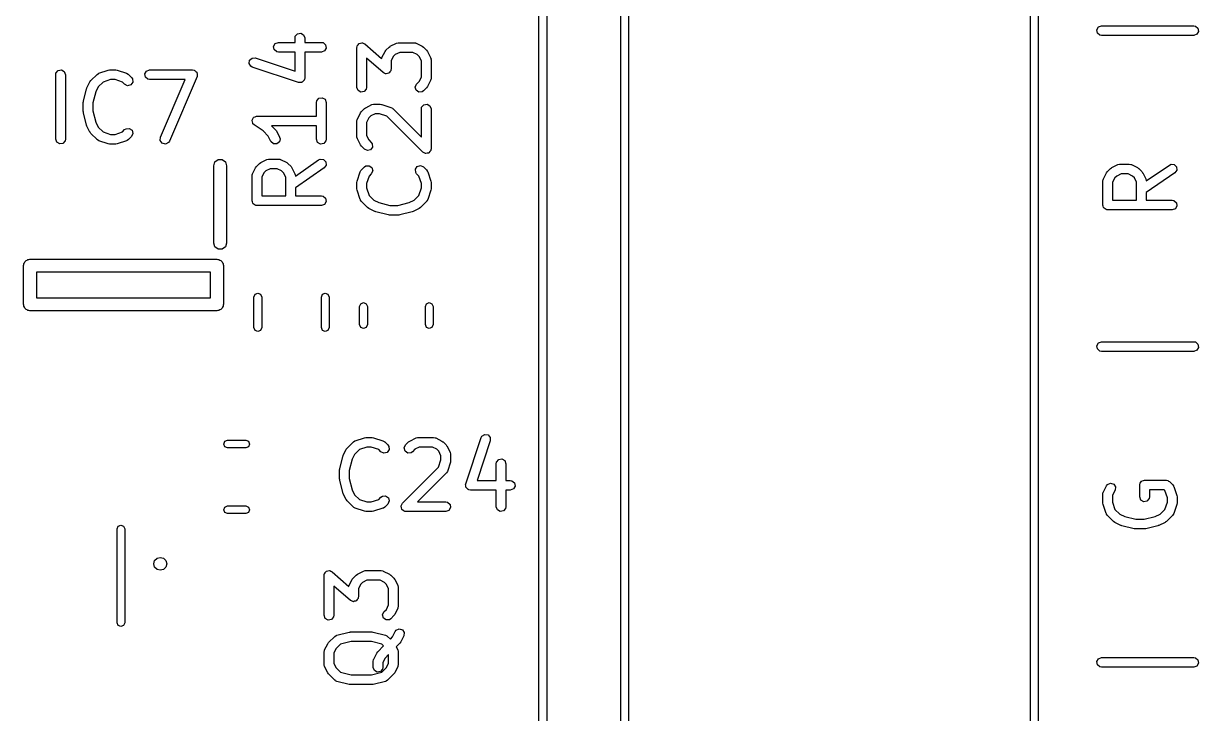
# Model space of a CAD drawing. Extents: x 67.3 to 104.7, y -149.5 to -52.9.
# Drawn here: x 86.33 to 104.55, y -103.6 to -92.9 of the extents above; entities that cross this region are included whole.
import ezdxf

# ---------------------------------------------------------------- set-up
doc = ezdxf.new("R2010")
doc.units = 0
doc.layers.add('BLACK', color=7, linetype='CONTINUOUS')

msp = doc.modelspace()

# ---------------------------------------------------------------- linework, layer by layer
at = {"layer": 'BLACK', "linetype": 'CONTINUOUS'}
for p, q in [((94.3264, -149.403), (94.3264, -78.2828)), ((102.066, -78.2828), (102.066, -149.403)), ((94.4464, -78.3428), (94.4464, -149.343)), ((95.5964, -149.343), (95.5964, -78.3428)), ((95.7164, -78.3428), (95.7164, -149.343)), ((101.946, -149.343), (101.946, -78.3428)), ((90.5486, -93.1006), (90.5816, -93.0613)), ((90.5816, -93.0613), (90.6321, -93.0524)), ((90.6321, -93.0524), (90.6765, -93.0781)), ((90.6765, -93.0781), (90.6941, -93.1263)), ((102.976, -92.9989), (103.002, -92.9545)), ((102.985, -93.0495), (102.976, -92.9989)), ((103.025, -93.0824), (102.985, -93.0495)), ((103.002, -92.9545), (103.05, -92.937)), ((103.05, -93.087), (103.025, -93.0824)), ((103.05, -92.937), (104.479, -92.937)), ((104.479, -93.087), (103.05, -93.087)), ((104.479, -92.937), (104.504, -92.9415)), ((104.527, -93.0694), (104.479, -93.087)), ((104.504, -92.9415), (104.544, -92.9745)), ((104.553, -93.025), (104.527, -93.0694)), ((104.544, -92.9745), (104.553, -93.025)), ((90.2119, -93.2561), (90.2375, -93.2117)), ((90.2208, -93.3066), (90.2119, -93.2561)), ((90.2375, -93.2117), (90.2858, -93.1941)), ((90.2858, -93.1941), (90.5441, -93.1941)), ((90.5441, -93.1263), (90.5486, -93.1006)), ((90.5441, -93.1941), (90.5441, -93.1263)), ((90.6941, -93.1263), (90.6941, -93.1941)), ((90.6941, -93.1941), (90.9524, -93.1941)), ((90.9524, -93.1941), (90.9781, -93.1987)), ((90.9781, -93.1987), (91.0174, -93.2316)), ((91.0263, -93.2822), (91.0006, -93.3266)), ((91.0174, -93.2316), (91.0263, -93.2822)), ((91.503, -93.2747), (91.505, -93.2636)), ((91.503, -93.8937), (91.503, -93.2747)), ((91.5044, -93.2601), (91.5061, -93.2575)), ((91.505, -93.2636), (91.5044, -93.2601)), ((91.5061, -93.2575), (91.5075, -93.249)), ((91.5075, -93.249), (91.5205, -93.2336)), ((91.5205, -93.2336), (91.531, -93.2163)), ((91.531, -93.2163), (91.5367, -93.2143)), ((91.5367, -93.2143), (91.5405, -93.2097)), ((91.5405, -93.2097), (91.5604, -93.2062)), ((91.5604, -93.2062), (91.5796, -93.1997)), ((91.5796, -93.1997), (91.5851, -93.2019)), ((91.5851, -93.2019), (91.591, -93.2008)), ((91.591, -93.2008), (91.6086, -93.2109)), ((91.6086, -93.2109), (91.6274, -93.2183)), ((91.6274, -93.2183), (91.8874, -93.4457)), ((91.9536, -93.3169), (92.0012, -93.2693)), ((92.0012, -93.2693), (92.0195, -93.2564)), ((92.0195, -93.2564), (92.0207, -93.2552)), ((92.0207, -93.2552), (92.1159, -93.2076)), ((92.1159, -93.2076), (92.1409, -93.2002)), ((92.1409, -93.2002), (92.1452, -93.2012)), ((92.1452, -93.2012), (92.1494, -93.1997)), ((92.1494, -93.1997), (92.3875, -93.1997)), ((92.3875, -93.1997), (92.4132, -93.2042)), ((92.4132, -93.2042), (92.4166, -93.2071)), ((92.4166, -93.2071), (92.4211, -93.2076)), ((92.4211, -93.2076), (92.5163, -93.2552)), ((92.5163, -93.2552), (92.5343, -93.2686)), ((92.5343, -93.2686), (92.5358, -93.2693)), ((92.5358, -93.2693), (92.5834, -93.3169)), ((89.8388, -93.4715), (89.8772, -93.4375)), ((89.8772, -93.4375), (89.9285, -93.4361)), ((89.9285, -93.4361), (90.5441, -93.6413)), ((90.2601, -93.3396), (90.2208, -93.3066)), ((90.2858, -93.3441), (90.2601, -93.3396)), ((90.5441, -93.3441), (90.2858, -93.3441)), ((90.5441, -93.6413), (90.5441, -93.3441)), ((90.9524, -93.3441), (90.6941, -93.3441)), ((90.6941, -93.3441), (90.6941, -93.7453)), ((91.0006, -93.3266), (90.9524, -93.3441)), ((91.9096, -93.6645), (91.653, -93.44)), ((91.653, -93.44), (91.653, -93.8937)), ((91.8874, -93.4457), (91.8885, -93.4395)), ((91.8885, -93.4395), (91.8914, -93.4361)), ((91.8914, -93.4361), (91.8919, -93.4316)), ((91.8919, -93.4316), (91.9395, -93.3364)), ((91.9395, -93.3364), (91.9529, -93.3184)), ((91.9529, -93.3184), (91.9536, -93.3169)), ((92.0682, -93.4144), (92.034, -93.4829)), ((92.0986, -93.384), (92.0682, -93.4144)), ((92.1672, -93.3497), (92.0986, -93.384)), ((92.3698, -93.3497), (92.1672, -93.3497)), ((92.4384, -93.384), (92.3698, -93.3497)), ((92.4688, -93.4144), (92.4384, -93.384)), ((92.503, -93.4829), (92.4688, -93.4144)), ((92.5834, -93.3169), (92.5963, -93.3353)), ((92.5963, -93.3353), (92.5975, -93.3364)), ((92.5975, -93.3364), (92.6451, -93.4316)), ((92.6451, -93.4316), (92.6525, -93.4566)), ((92.6525, -93.4566), (92.6515, -93.461)), ((92.6515, -93.461), (92.653, -93.4652)), ((86.8372, -93.671), (86.8702, -93.6317)), ((86.8702, -93.6317), (86.9207, -93.6228)), ((86.9207, -93.6228), (86.9652, -93.6484)), ((87.503, -93.6731), (87.6459, -93.6255)), ((87.6459, -93.6255), (87.6681, -93.6222)), ((87.6681, -93.6222), (87.6696, -93.6216)), ((87.6696, -93.6216), (87.7649, -93.6216)), ((87.7649, -93.6216), (87.7869, -93.6255)), ((87.7869, -93.6255), (87.7886, -93.6255)), ((87.7886, -93.6255), (87.9314, -93.6731)), ((88.2148, -93.6836), (88.2405, -93.6392)), ((88.2405, -93.6392), (88.2887, -93.6216)), ((88.2887, -93.6216), (88.9553, -93.6216)), ((88.9553, -93.6216), (88.981, -93.6261)), ((88.981, -93.6261), (88.9878, -93.6318)), ((88.9878, -93.6318), (88.9964, -93.6339)), ((88.9964, -93.6339), (89.0069, -93.6479)), ((89.8313, -93.5223), (89.8388, -93.4715)), ((89.8582, -93.566), (89.8313, -93.5223)), ((89.8811, -93.5784), (89.8582, -93.566)), ((90.5954, -93.8165), (89.8811, -93.5784)), ((92.0294, -93.6337), (92.0165, -93.6492)), ((92.0309, -93.6252), (92.0294, -93.6337)), ((92.0325, -93.6226), (92.0309, -93.6252)), ((92.034, -93.608), (92.032, -93.6191)), ((92.032, -93.6191), (92.0325, -93.6226)), ((92.034, -93.4829), (92.034, -93.608)), ((92.503, -93.7332), (92.503, -93.4829)), ((92.653, -93.4652), (92.653, -93.7509)), ((86.8327, -93.6966), (86.8372, -93.671)), ((86.8327, -94.6966), (86.8327, -93.6966)), ((86.9652, -93.6484), (86.9827, -93.6966)), ((86.9827, -93.6966), (86.9827, -94.6966)), ((87.3168, -93.9012), (87.3644, -93.8059)), ((87.3644, -93.8059), (87.3778, -93.7879)), ((87.3778, -93.7879), (87.3785, -93.7864)), ((87.3785, -93.7864), (87.4737, -93.6912)), ((87.4737, -93.6912), (87.4951, -93.6763)), ((87.5673, -93.8098), (87.4932, -93.8839)), ((87.4951, -93.6763), (87.4995, -93.6759)), ((87.4995, -93.6759), (87.503, -93.6731)), ((87.6818, -93.7716), (87.5673, -93.8098)), ((87.7527, -93.7716), (87.6818, -93.7716)), ((87.8672, -93.8098), (87.7527, -93.7716)), ((87.9023, -93.8449), (87.8672, -93.8098)), ((87.9314, -93.6731), (87.9543, -93.6855)), ((87.9543, -93.6855), (87.9567, -93.6893)), ((87.9567, -93.6893), (87.9607, -93.6912)), ((87.9607, -93.6912), (88.0084, -93.7388)), ((88.0278, -93.8113), (87.9983, -93.8533)), ((88.0084, -93.7388), (88.0233, -93.7602)), ((88.0233, -93.7602), (88.0278, -93.8113)), ((88.2237, -93.7341), (88.2148, -93.6836)), ((88.263, -93.7671), (88.2237, -93.7341)), ((88.2887, -93.7716), (88.263, -93.7671)), ((88.8416, -93.7716), (88.2887, -93.7716)), ((88.4578, -94.6671), (88.8416, -93.7716)), ((89.0243, -93.7262), (88.5957, -94.7262)), ((89.0069, -93.6479), (89.0203, -93.6591)), ((89.0203, -93.6591), (89.0218, -93.6678)), ((89.0218, -93.6678), (89.0271, -93.6749)), ((89.0248, -93.7173), (89.0243, -93.7262)), ((89.0292, -93.7096), (89.0248, -93.7173)), ((89.0271, -93.6749), (89.0261, -93.6924)), ((89.0261, -93.6924), (89.0292, -93.7096)), ((90.6011, -93.8163), (90.5954, -93.8165)), ((90.6061, -93.8192), (90.6011, -93.8163)), ((90.6262, -93.8156), (90.6061, -93.8192)), ((90.6467, -93.8151), (90.6262, -93.8156)), ((90.6509, -93.8113), (90.6467, -93.8151)), ((90.6566, -93.8103), (90.6509, -93.8113)), ((90.6697, -93.7946), (90.6566, -93.8103)), ((90.685, -93.781), (90.6697, -93.7946)), ((90.6859, -93.7754), (90.685, -93.781)), ((90.6896, -93.771), (90.6859, -93.7754)), ((90.6941, -93.7453), (90.6896, -93.771)), ((91.9284, -93.6718), (91.9096, -93.6645)), ((91.9459, -93.6819), (91.9284, -93.6718)), ((91.9518, -93.6808), (91.9459, -93.6819)), ((91.9574, -93.683), (91.9518, -93.6808)), ((91.9766, -93.6765), (91.9574, -93.683)), ((91.9965, -93.673), (91.9766, -93.6765)), ((92.0003, -93.6684), (91.9965, -93.673)), ((92.006, -93.6665), (92.0003, -93.6684)), ((92.0165, -93.6492), (92.006, -93.6665)), ((92.4297, -93.8407), (92.4688, -93.8017)), ((92.4688, -93.8017), (92.503, -93.7332)), ((92.6451, -93.7844), (92.5975, -93.8797)), ((92.6456, -93.78), (92.6451, -93.7844)), ((92.6485, -93.7765), (92.6456, -93.78)), ((92.653, -93.7509), (92.6485, -93.7765)), ((87.2635, -94.107), (87.3111, -93.9165)), ((87.3111, -93.9165), (87.3164, -93.9047)), ((87.3164, -93.9047), (87.3168, -93.9012)), ((87.4547, -93.9609), (87.4113, -94.1344)), ((87.4932, -93.8839), (87.4547, -93.9609)), ((87.9488, -93.8666), (87.9023, -93.8449)), ((87.9983, -93.8533), (87.9488, -93.8666)), ((91.5206, -93.942), (91.503, -93.8937)), ((91.565, -93.9676), (91.5206, -93.942)), ((91.6155, -93.9587), (91.565, -93.9676)), ((91.6485, -93.9194), (91.6155, -93.9587)), ((91.653, -93.8937), (91.6485, -93.9194)), ((92.4081, -93.8872), (92.4297, -93.8407)), ((92.4213, -93.9368), (92.4081, -93.8872)), ((92.4634, -93.9662), (92.4213, -93.9368)), ((92.5145, -93.9617), (92.4634, -93.9662)), ((92.5358, -93.9468), (92.5145, -93.9617)), ((92.5834, -93.8992), (92.5358, -93.9468)), ((92.5841, -93.8977), (92.5834, -93.8992)), ((92.5975, -93.8797), (92.5841, -93.8977)), ((87.2613, -94.1252), (87.2639, -94.1104)), ((87.2613, -94.268), (87.2613, -94.1252)), ((87.2639, -94.1104), (87.2635, -94.107)), ((87.4113, -94.1344), (87.4113, -94.2588)), ((90.8774, -94.1263), (90.8819, -94.1006)), ((90.8774, -94.337), (90.8774, -94.1263)), ((90.8819, -94.1006), (90.9149, -94.0613)), ((90.9149, -94.0613), (90.9654, -94.0524)), ((90.9654, -94.0524), (91.0099, -94.0781)), ((91.0099, -94.0781), (91.0274, -94.1263)), ((91.0274, -94.1263), (91.0274, -94.6977)), ((91.6397, -94.2076), (91.735, -94.16)), ((91.735, -94.16), (91.7599, -94.1526)), ((91.7599, -94.1526), (91.7643, -94.1536)), ((91.7643, -94.1536), (91.7685, -94.1521)), ((91.7685, -94.1521), (91.8637, -94.1521)), ((91.8637, -94.1521), (91.8858, -94.156)), ((91.8858, -94.156), (91.8875, -94.1559)), ((91.8875, -94.1559), (92.0303, -94.2035)), ((92.5075, -94.2014), (92.5405, -94.1621)), ((92.5405, -94.1621), (92.591, -94.1532)), ((92.591, -94.1532), (92.6355, -94.1789)), ((92.6355, -94.1789), (92.653, -94.2271)), ((87.2625, -94.2713), (87.2613, -94.268)), ((87.2635, -94.2862), (87.2625, -94.2713)), ((87.3111, -94.4767), (87.2635, -94.2862)), ((87.4113, -94.2588), (87.4547, -94.4323)), ((89.8894, -94.3801), (89.8982, -94.3602)), ((89.8982, -94.3602), (89.9021, -94.3583)), ((89.9021, -94.3583), (89.9042, -94.3545)), ((89.9042, -94.3545), (89.9247, -94.3471)), ((89.9247, -94.3471), (89.9442, -94.3374)), ((89.9442, -94.3374), (89.9484, -94.3385)), ((89.9484, -94.3385), (89.9524, -94.337)), ((89.9524, -94.337), (90.8774, -94.337)), ((91.5109, -94.384), (91.5586, -94.2888)), ((91.5586, -94.2888), (91.5719, -94.2708)), ((91.5719, -94.2708), (91.5726, -94.2693)), ((91.5726, -94.2693), (91.6202, -94.2217)), ((91.6202, -94.2217), (91.6386, -94.2088)), ((91.6386, -94.2088), (91.6397, -94.2076)), ((91.6873, -94.3667), (91.653, -94.4353)), ((91.7177, -94.3363), (91.6873, -94.3667)), ((91.7862, -94.3021), (91.7177, -94.3363)), ((91.8516, -94.3021), (91.7862, -94.3021)), ((91.9661, -94.3402), (91.8516, -94.3021)), ((92.525, -94.8992), (91.9661, -94.3402)), ((92.0303, -94.2035), (92.0532, -94.2159)), ((92.0532, -94.2159), (92.0556, -94.2198)), ((92.0556, -94.2198), (92.0596, -94.2217)), ((92.0596, -94.2217), (92.503, -94.6651)), ((92.503, -94.2271), (92.5075, -94.2014)), ((92.503, -94.6651), (92.503, -94.2271)), ((92.653, -94.2271), (92.653, -94.8461)), ((87.3131, -94.4797), (87.3111, -94.4767)), ((87.3168, -94.4921), (87.3131, -94.4797)), ((87.3644, -94.5873), (87.3168, -94.4921)), ((87.4547, -94.4323), (87.4932, -94.5093)), ((87.4932, -94.5093), (87.5673, -94.5834)), ((87.8672, -94.5834), (87.9023, -94.5483)), ((87.9023, -94.5483), (87.9236, -94.5334)), ((87.9236, -94.5334), (87.9747, -94.5289)), ((87.9747, -94.5289), (88.0168, -94.5584)), ((89.8776, -94.4072), (89.8793, -94.4032)), ((89.8837, -94.4281), (89.8776, -94.4072)), ((89.8786, -94.399), (89.8894, -94.3801)), ((89.8793, -94.4032), (89.8786, -94.399)), ((89.8875, -94.4495), (89.8837, -94.4281)), ((89.8908, -94.4523), (89.8875, -94.4495)), ((89.892, -94.4564), (89.8908, -94.4523)), ((89.9108, -94.4744), (89.892, -94.4564)), ((90.0475, -94.5655), (89.9108, -94.4744)), ((90.8774, -94.487), (90.1811, -94.487)), ((90.1811, -94.487), (90.2435, -94.5494)), ((90.2435, -94.5494), (90.2564, -94.5678)), ((90.8774, -94.6977), (90.8774, -94.487)), ((91.503, -94.4176), (91.5075, -94.3919)), ((91.503, -94.6556), (91.503, -94.4176)), ((91.5075, -94.3919), (91.5104, -94.3885)), ((91.5104, -94.3885), (91.5109, -94.384)), ((91.653, -94.4353), (91.653, -94.6379)), ((86.8503, -94.7448), (86.8327, -94.6966)), ((86.9782, -94.7223), (86.9452, -94.7616)), ((86.9827, -94.6966), (86.9782, -94.7223)), ((87.3656, -94.5884), (87.3644, -94.5873)), ((87.3785, -94.6068), (87.3656, -94.5884)), ((87.4737, -94.702), (87.3785, -94.6068)), ((87.4778, -94.7039), (87.4737, -94.702)), ((87.4801, -94.7077), (87.4778, -94.7039)), ((87.503, -94.7202), (87.4801, -94.7077)), ((87.6459, -94.7678), (87.503, -94.7202)), ((87.5673, -94.5834), (87.6818, -94.6216)), ((87.6818, -94.6216), (87.7527, -94.6216)), ((87.7527, -94.6216), (87.8672, -94.5834)), ((87.9314, -94.7202), (87.7886, -94.7678)), ((87.9349, -94.7174), (87.9314, -94.7202)), ((87.9394, -94.717), (87.9349, -94.7174)), ((87.9607, -94.702), (87.9394, -94.717)), ((88.0084, -94.6544), (87.9607, -94.702)), ((88.03, -94.6079), (88.0084, -94.6544)), ((88.0168, -94.5584), (88.03, -94.6079)), ((88.455, -94.7183), (88.4578, -94.6671)), ((88.4857, -94.7594), (88.455, -94.7183)), ((88.5957, -94.7262), (88.5814, -94.748)), ((90.1289, -94.6469), (90.0475, -94.5655)), ((90.1711, -94.7312), (90.1289, -94.6469)), ((90.2083, -94.7665), (90.1711, -94.7312)), ((90.2564, -94.5678), (90.2576, -94.5689)), ((90.2576, -94.5689), (90.3052, -94.6642)), ((90.3007, -94.739), (90.2595, -94.7696)), ((90.3126, -94.6891), (90.3007, -94.739)), ((90.3052, -94.6642), (90.3126, -94.6891)), ((90.895, -94.7459), (90.8774, -94.6977)), ((91.0229, -94.7234), (90.9899, -94.7627)), ((91.0274, -94.6977), (91.0229, -94.7234)), ((91.5046, -94.6599), (91.503, -94.6556)), ((91.5035, -94.6642), (91.5046, -94.6599)), ((91.5109, -94.6892), (91.5035, -94.6642)), ((91.5586, -94.7844), (91.5109, -94.6892)), ((91.653, -94.6379), (91.6873, -94.7065)), ((91.6873, -94.7065), (91.7263, -94.7455)), ((86.8947, -94.7705), (86.8503, -94.7448)), ((86.9452, -94.7616), (86.8947, -94.7705)), ((87.6475, -94.7677), (87.6459, -94.7678)), ((87.6696, -94.7716), (87.6475, -94.7677)), ((87.7649, -94.7716), (87.6696, -94.7716)), ((87.7664, -94.7711), (87.7649, -94.7716)), ((87.7886, -94.7678), (87.7664, -94.7711)), ((88.5356, -94.7711), (88.4857, -94.7594)), ((88.5814, -94.748), (88.5356, -94.7711)), ((90.2595, -94.7696), (90.2083, -94.7665)), ((90.9394, -94.7716), (90.895, -94.7459)), ((90.9899, -94.7627), (90.9394, -94.7716)), ((91.5597, -94.7856), (91.5586, -94.7844)), ((91.5726, -94.8039), (91.5597, -94.7856)), ((91.6202, -94.8515), (91.5726, -94.8039)), ((91.6667, -94.8732), (91.6202, -94.8515)), ((91.7163, -94.8599), (91.6667, -94.8732)), ((91.7457, -94.8179), (91.7163, -94.8599)), ((91.7263, -94.7455), (91.7412, -94.7668)), ((91.7412, -94.7668), (91.7457, -94.8179)), ((92.5454, -94.9087), (92.525, -94.8992)), ((92.565, -94.92), (92.5454, -94.9087)), ((92.5684, -94.9194), (92.565, -94.92)), ((92.5715, -94.9208), (92.5684, -94.9194)), ((92.5933, -94.915), (92.5715, -94.9208)), ((92.6155, -94.9111), (92.5933, -94.915)), ((92.6177, -94.9084), (92.6155, -94.9111)), ((92.621, -94.9076), (92.6177, -94.9084)), ((92.634, -94.8891), (92.621, -94.9076)), ((92.6485, -94.8718), (92.634, -94.8891)), ((92.6493, -94.8672), (92.6485, -94.8718)), ((92.6505, -94.8655), (92.6493, -94.8672)), ((92.653, -94.8461), (92.6502, -94.8622)), ((92.6502, -94.8622), (92.6505, -94.8655)), ((89.2838, -95.1072), (89.3029, -95.0484)), ((89.3029, -95.0484), (89.3529, -95.0121)), ((89.3529, -95.0121), (89.4147, -95.0121)), ((89.4147, -95.0121), (89.4647, -95.0484)), ((89.4647, -95.0484), (89.4838, -95.1072)), ((89.947, -95.1209), (89.9946, -95.0732)), ((89.9946, -95.0732), (90.013, -95.0604)), ((90.013, -95.0604), (90.0141, -95.0592)), ((90.0141, -95.0592), (90.1094, -95.0116)), ((90.1094, -95.0116), (90.1343, -95.0041)), ((90.1343, -95.0041), (90.1387, -95.0052)), ((90.1387, -95.0052), (90.1429, -95.0037)), ((90.1429, -95.0037), (90.2858, -95.0037)), ((90.2858, -95.0037), (90.3114, -95.0082)), ((90.3114, -95.0082), (90.3148, -95.0111)), ((90.3148, -95.0111), (90.3193, -95.0116)), ((90.3193, -95.0116), (90.4145, -95.0592)), ((90.4145, -95.0592), (90.4325, -95.0726)), ((90.4325, -95.0726), (90.434, -95.0732)), ((90.434, -95.0732), (90.4816, -95.1209)), ((90.5509, -95.2682), (90.9094, -95.0172)), ((90.9094, -95.0172), (90.933, -95.0062)), ((90.933, -95.0062), (90.9841, -95.0107)), ((90.9841, -95.0107), (91.0204, -95.047)), ((91.0249, -95.0981), (90.9954, -95.1401)), ((91.0204, -95.047), (91.0249, -95.0981)), ((103.208, -95.1379), (103.303, -95.0913)), ((103.303, -95.0913), (103.328, -95.0841)), ((103.328, -95.0841), (103.332, -95.0851)), ((103.332, -95.0851), (103.336, -95.0836)), ((103.336, -95.0836), (103.479, -95.0836)), ((103.479, -95.0836), (103.504, -95.0882)), ((103.504, -95.0882), (103.508, -95.0908)), ((103.508, -95.0908), (103.512, -95.0913)), ((103.512, -95.0913), (103.607, -95.1379)), ((103.744, -95.3434), (104.103, -95.0968)), ((104.103, -95.0968), (104.127, -95.086)), ((104.127, -95.086), (104.178, -95.091)), ((104.178, -95.091), (104.214, -95.1276)), ((89.2838, -96.3072), (89.2838, -95.1072)), ((89.4838, -95.1072), (89.4838, -96.3072)), ((89.8774, -95.2691), (89.8819, -95.2435)), ((89.8774, -95.6501), (89.8774, -95.2691)), ((89.8819, -95.2435), (89.8848, -95.24)), ((89.8848, -95.24), (89.8853, -95.2356)), ((89.8853, -95.2356), (89.933, -95.1404)), ((89.933, -95.1404), (89.9463, -95.1223)), ((89.9463, -95.1223), (89.947, -95.1209)), ((90.0617, -95.2183), (90.0274, -95.2868)), ((90.0921, -95.1879), (90.0617, -95.2183)), ((90.1606, -95.1537), (90.0921, -95.1879)), ((90.268, -95.1537), (90.1606, -95.1537)), ((90.3366, -95.1879), (90.268, -95.1537)), ((90.367, -95.2183), (90.3366, -95.1879)), ((90.4012, -95.2868), (90.367, -95.2183)), ((90.4816, -95.1209), (90.4945, -95.1392)), ((90.4945, -95.1392), (90.4957, -95.1404)), ((90.4957, -95.1404), (90.5433, -95.2356)), ((90.5433, -95.2356), (90.5507, -95.2606)), ((90.5507, -95.2606), (90.5497, -95.2649)), ((90.5497, -95.2649), (90.5509, -95.2682)), ((90.9954, -95.1401), (90.5512, -95.451)), ((91.5069, -95.3462), (91.5545, -95.2034)), ((91.5545, -95.2034), (91.5669, -95.1805)), ((91.5669, -95.1805), (91.5707, -95.1781)), ((91.5707, -95.1781), (91.5726, -95.174)), ((91.5726, -95.174), (91.6202, -95.1264)), ((91.6202, -95.1264), (91.6416, -95.1115)), ((91.6416, -95.1115), (91.6927, -95.107)), ((91.6912, -95.2676), (91.653, -95.3821)), ((91.7263, -95.2325), (91.6912, -95.2676)), ((91.6927, -95.107), (91.7347, -95.1364)), ((91.748, -95.186), (91.7263, -95.2325)), ((91.7347, -95.1364), (91.748, -95.186)), ((92.4103, -95.16), (92.4398, -95.118)), ((92.4148, -95.2112), (92.4103, -95.16)), ((92.4297, -95.2325), (92.4148, -95.2112)), ((92.4648, -95.2676), (92.4297, -95.2325)), ((92.4398, -95.118), (92.4893, -95.1047)), ((92.503, -95.3821), (92.4648, -95.2676)), ((92.4893, -95.1047), (92.5358, -95.1264)), ((92.5358, -95.1264), (92.5834, -95.174)), ((92.5834, -95.174), (92.5984, -95.1954)), ((92.5984, -95.1954), (92.5988, -95.1998)), ((92.5988, -95.1998), (92.6016, -95.2034)), ((92.6016, -95.2034), (92.6492, -95.3462)), ((103.079, -95.3112), (103.126, -95.2179)), ((103.126, -95.2179), (103.14, -95.1998)), ((103.14, -95.1998), (103.141, -95.1984)), ((103.141, -95.1984), (103.188, -95.1517)), ((103.188, -95.1517), (103.206, -95.1392)), ((103.206, -95.1392), (103.208, -95.1379)), ((103.285, -95.2673), (103.254, -95.297)), ((103.353, -95.2336), (103.285, -95.2673)), ((103.461, -95.2336), (103.353, -95.2336)), ((103.53, -95.2673), (103.461, -95.2336)), ((103.56, -95.297), (103.53, -95.2673)), ((103.607, -95.1379), (103.625, -95.151)), ((103.625, -95.151), (103.626, -95.1517)), ((103.626, -95.1517), (103.674, -95.1984)), ((103.674, -95.1984), (103.687, -95.2168)), ((103.687, -95.2168), (103.688, -95.2179)), ((103.688, -95.2179), (103.736, -95.3112)), ((104.188, -95.2205), (103.744, -95.5248)), ((104.218, -95.1787), (104.188, -95.2205)), ((104.214, -95.1276), (104.218, -95.1787)), ((90.0274, -95.2868), (90.0274, -95.5751)), ((90.4012, -95.5751), (90.4012, -95.2868)), ((90.5512, -95.451), (90.5512, -95.5751)), ((91.503, -95.3699), (91.5069, -95.3478)), ((91.503, -95.4652), (91.503, -95.3699)), ((91.5036, -95.4667), (91.503, -95.4652)), ((91.5069, -95.4889), (91.5036, -95.4667)), ((91.5069, -95.3478), (91.5069, -95.3462)), ((91.653, -95.3821), (91.653, -95.453)), ((91.653, -95.453), (91.6912, -95.5675)), ((92.4648, -95.5675), (92.503, -95.453)), ((92.503, -95.453), (92.503, -95.3821)), ((92.653, -95.4652), (92.6491, -95.4873)), ((92.6492, -95.3462), (92.6525, -95.3684)), ((92.6525, -95.3684), (92.653, -95.3699)), ((92.653, -95.3699), (92.653, -95.4652)), ((103.07, -95.3453), (103.075, -95.3196)), ((103.07, -95.7186), (103.07, -95.3453)), ((103.075, -95.3196), (103.078, -95.316)), ((103.078, -95.316), (103.079, -95.3112)), ((103.254, -95.297), (103.22, -95.3633)), ((103.22, -95.3633), (103.22, -95.6436)), ((103.594, -95.3633), (103.56, -95.297)), ((103.594, -95.6436), (103.594, -95.3633)), ((103.736, -95.3112), (103.744, -95.3361)), ((103.744, -95.3361), (103.743, -95.3408)), ((103.743, -95.3408), (103.744, -95.3434)), ((89.8841, -95.6684), (89.8774, -95.6501)), ((90.0274, -95.5751), (90.4012, -95.5751)), ((90.5512, -95.5751), (90.9524, -95.5751)), ((90.9524, -95.5751), (90.9781, -95.5796)), ((90.9781, -95.5796), (91.0174, -95.6126)), ((91.0174, -95.6126), (91.0263, -95.6631)), ((91.5545, -95.6317), (91.5069, -95.4889)), ((91.5573, -95.6353), (91.5545, -95.6317)), ((91.5577, -95.6397), (91.5573, -95.6353)), ((91.5726, -95.6611), (91.5577, -95.6397)), ((91.6912, -95.5675), (91.7653, -95.6416)), ((91.7653, -95.6416), (91.8423, -95.6801)), ((92.3137, -95.6801), (92.3907, -95.6416)), ((92.3907, -95.6416), (92.4648, -95.5675)), ((92.6016, -95.6317), (92.5891, -95.6546)), ((92.6492, -95.4889), (92.6016, -95.6317)), ((92.6491, -95.4873), (92.6492, -95.4889)), ((103.22, -95.6436), (103.594, -95.6436)), ((103.744, -95.5248), (103.744, -95.6436)), ((103.744, -95.6436), (104.145, -95.6436)), ((104.145, -95.6436), (104.171, -95.6482)), ((104.171, -95.6482), (104.21, -95.6811)), ((89.8875, -95.6876), (89.8841, -95.6684)), ((89.8927, -95.6919), (89.8875, -95.6876)), ((89.895, -95.6983), (89.8927, -95.6919)), ((89.9118, -95.708), (89.895, -95.6983)), ((89.9268, -95.7206), (89.9118, -95.708)), ((89.9365, -95.7223), (89.9268, -95.7206)), ((89.9394, -95.7239), (89.9365, -95.7223)), ((89.9427, -95.7234), (89.9394, -95.7239)), ((89.9524, -95.7251), (89.9427, -95.7234)), ((90.9524, -95.7251), (89.9524, -95.7251)), ((91.0006, -95.7075), (90.9524, -95.7251)), ((91.0263, -95.6631), (91.0006, -95.7075)), ((91.6678, -95.7563), (91.5726, -95.6611)), ((91.6693, -95.757), (91.6678, -95.7563)), ((91.6873, -95.7703), (91.6693, -95.757)), ((91.7826, -95.818), (91.6873, -95.7703)), ((91.7861, -95.8184), (91.7826, -95.818)), ((91.7979, -95.8236), (91.7861, -95.8184)), ((91.9884, -95.8713), (91.7979, -95.8236)), ((91.8423, -95.6801), (92.0158, -95.7235)), ((92.0158, -95.7235), (92.1402, -95.7235)), ((92.1402, -95.7235), (92.3137, -95.6801)), ((92.3581, -95.8236), (92.1676, -95.8713)), ((92.3611, -95.8217), (92.3581, -95.8236)), ((92.3735, -95.818), (92.3611, -95.8217)), ((92.4687, -95.7703), (92.3735, -95.818)), ((92.4698, -95.7692), (92.4687, -95.7703)), ((92.4882, -95.7563), (92.4698, -95.7692)), ((92.5834, -95.6611), (92.4882, -95.7563)), ((92.5853, -95.657), (92.5834, -95.6611)), ((92.5891, -95.6546), (92.5853, -95.657)), ((103.077, -95.7369), (103.07, -95.7186)), ((103.08, -95.7561), (103.077, -95.7369)), ((103.086, -95.7605), (103.08, -95.7561)), ((103.088, -95.7668), (103.086, -95.7605)), ((103.105, -95.7766), (103.088, -95.7668)), ((103.12, -95.7891), (103.105, -95.7766)), ((103.13, -95.7908), (103.12, -95.7891)), ((103.132, -95.7925), (103.13, -95.7908)), ((103.136, -95.7919), (103.132, -95.7925)), ((103.145, -95.7936), (103.136, -95.7919)), ((104.145, -95.7936), (103.145, -95.7936)), ((104.194, -95.7761), (104.145, -95.7936)), ((104.219, -95.7317), (104.194, -95.7761)), ((104.21, -95.6811), (104.219, -95.7317)), ((91.9918, -95.8709), (91.9884, -95.8713)), ((92.0066, -95.8735), (91.9918, -95.8709)), ((92.1494, -95.8735), (92.0066, -95.8735)), ((92.1527, -95.8723), (92.1494, -95.8735)), ((92.1676, -95.8713), (92.1527, -95.8723)), ((89.3029, -96.366), (89.2838, -96.3072)), ((89.3529, -96.4023), (89.3029, -96.366)), ((89.4647, -96.366), (89.4147, -96.4023)), ((89.4838, -96.3072), (89.4647, -96.366)), ((86.4187, -96.5621), (86.4338, -96.5572)), ((86.4338, -96.5572), (89.3338, -96.5572)), ((89.3338, -96.5572), (89.3489, -96.5621)), ((89.4147, -96.4023), (89.3529, -96.4023)), ((86.3338, -96.6572), (86.3387, -96.6421)), ((86.3338, -97.2572), (86.3338, -96.6572)), ((86.3387, -96.6263), (86.348, -96.6135)), ((86.3387, -96.6421), (86.3387, -96.6263)), ((86.348, -96.6135), (86.3529, -96.5984)), ((86.3529, -96.5984), (86.3657, -96.5891)), ((86.3657, -96.5891), (86.375, -96.5763)), ((86.375, -96.5763), (86.3901, -96.5714)), ((86.3901, -96.5714), (86.4029, -96.5621)), ((86.4029, -96.5621), (86.4187, -96.5621)), ((89.3489, -96.5621), (89.3647, -96.5621)), ((89.3647, -96.5621), (89.3775, -96.5714)), ((89.3775, -96.5714), (89.3926, -96.5763)), ((89.3926, -96.5763), (89.4019, -96.5891)), ((89.4019, -96.5891), (89.4147, -96.5984)), ((89.4147, -96.5984), (89.4196, -96.6135)), ((89.4196, -96.6135), (89.4289, -96.6263)), ((89.4289, -96.6263), (89.4289, -96.6421)), ((89.4289, -96.6421), (89.4338, -96.6572)), ((89.4338, -96.6572), (89.4338, -97.2572)), ((86.5338, -96.7572), (86.5338, -97.1572)), ((89.2338, -96.7572), (86.5338, -96.7572)), ((89.2338, -97.1572), (89.2338, -96.7572)), ((89.9073, -97.1449), (89.9249, -97.1025)), ((89.9249, -97.1025), (89.9673, -97.0849)), ((89.9673, -97.0849), (90.0097, -97.1025)), ((90.0097, -97.1025), (90.0273, -97.1449)), ((90.9523, -97.1449), (90.9699, -97.1025)), ((90.9699, -97.1025), (91.0123, -97.0849)), ((91.0123, -97.0849), (91.0547, -97.1025)), ((91.0547, -97.1025), (91.0723, -97.1449)), ((86.3387, -97.2723), (86.3338, -97.2572)), ((86.3387, -97.2881), (86.3387, -97.2723)), ((86.348, -97.3009), (86.3387, -97.2881)), ((86.5338, -97.1572), (89.2338, -97.1572)), ((89.4289, -97.2881), (89.4196, -97.3009)), ((89.4338, -97.2572), (89.4289, -97.2723)), ((89.4289, -97.2723), (89.4289, -97.2881)), ((89.9073, -97.6195), (89.9073, -97.1449)), ((90.0273, -97.1449), (90.0273, -97.6195)), ((90.9523, -97.6195), (90.9523, -97.1449)), ((91.0723, -97.1449), (91.0723, -97.6195)), ((91.5454, -97.2916), (91.563, -97.2492)), ((91.563, -97.2492), (91.6054, -97.2316)), ((91.6054, -97.2316), (91.6478, -97.2492)), ((91.6478, -97.2492), (91.6654, -97.2916)), ((92.5654, -97.2916), (92.583, -97.2492)), ((92.583, -97.2492), (92.6254, -97.2316)), ((92.6254, -97.2316), (92.6678, -97.2492)), ((92.6678, -97.2492), (92.6854, -97.2916)), ((86.3529, -97.316), (86.348, -97.3009)), ((86.3657, -97.3253), (86.3529, -97.316)), ((86.375, -97.3381), (86.3657, -97.3253)), ((86.3901, -97.343), (86.375, -97.3381)), ((86.4029, -97.3523), (86.3901, -97.343)), ((86.4187, -97.3523), (86.4029, -97.3523)), ((86.4338, -97.3572), (86.4187, -97.3523)), ((89.3338, -97.3572), (86.4338, -97.3572)), ((89.3489, -97.3523), (89.3338, -97.3572)), ((89.3647, -97.3523), (89.3489, -97.3523)), ((89.3775, -97.343), (89.3647, -97.3523)), ((89.3926, -97.3381), (89.3775, -97.343)), ((89.4019, -97.3253), (89.3926, -97.3381)), ((89.4147, -97.316), (89.4019, -97.3253)), ((89.4196, -97.3009), (89.4147, -97.316)), ((91.5454, -97.5728), (91.5454, -97.2916)), ((91.6654, -97.2916), (91.6654, -97.5728)), ((92.5654, -97.5728), (92.5654, -97.2916)), ((92.6854, -97.2916), (92.6854, -97.5728)), ((89.9249, -97.6619), (89.9073, -97.6195)), ((90.0273, -97.6195), (90.0097, -97.6619)), ((90.9699, -97.6619), (90.9523, -97.6195)), ((91.0723, -97.6195), (91.0547, -97.6619)), ((91.563, -97.6152), (91.5454, -97.5728)), ((91.6054, -97.6328), (91.563, -97.6152)), ((91.6478, -97.6152), (91.6054, -97.6328)), ((91.6654, -97.5728), (91.6478, -97.6152)), ((92.583, -97.6152), (92.5654, -97.5728)), ((92.6254, -97.6328), (92.583, -97.6152)), ((92.6678, -97.6152), (92.6254, -97.6328)), ((92.6854, -97.5728), (92.6678, -97.6152)), ((89.9673, -97.6795), (89.9249, -97.6619)), ((90.0097, -97.6619), (89.9673, -97.6795)), ((91.0123, -97.6795), (90.9699, -97.6619)), ((91.0547, -97.6619), (91.0123, -97.6795)), ((103.002, -97.8545), (103.05, -97.837)), ((103.05, -97.837), (104.479, -97.837)), ((104.479, -97.837), (104.504, -97.8415)), ((102.976, -97.8989), (103.002, -97.8545)), ((102.985, -97.9495), (102.976, -97.8989)), ((103.025, -97.9824), (102.985, -97.9495)), ((103.05, -97.987), (103.025, -97.9824)), ((104.479, -97.987), (103.05, -97.987)), ((104.527, -97.9694), (104.479, -97.987)), ((104.504, -97.8415), (104.544, -97.8745)), ((104.553, -97.925), (104.527, -97.9694)), ((104.544, -97.8745), (104.553, -97.925)), ((93.4424, -99.3028), (93.4861, -99.2759)), ((93.4861, -99.2759), (93.5369, -99.2834)), ((93.5369, -99.2834), (93.5709, -99.3218)), ((89.4386, -99.4244), (89.4562, -99.382)), ((89.4562, -99.4668), (89.4386, -99.4244)), ((89.4562, -99.382), (89.4986, -99.3644)), ((89.4986, -99.4844), (89.4562, -99.4668)), ((89.4986, -99.3644), (89.7798, -99.3644)), ((89.7798, -99.3644), (89.8222, -99.382)), ((89.8222, -99.4668), (89.7798, -99.4844)), ((89.8222, -99.382), (89.8398, -99.4244)), ((89.8398, -99.4244), (89.8222, -99.4668)), ((91.3529, -99.4868), (91.4481, -99.3916)), ((91.4481, -99.3916), (91.4695, -99.3767)), ((91.4695, -99.3767), (91.4739, -99.3763)), ((91.4739, -99.3763), (91.4775, -99.3735)), ((91.4775, -99.3735), (91.6203, -99.3259)), ((91.6562, -99.472), (91.5417, -99.5102)), ((91.6203, -99.3259), (91.6425, -99.3226)), ((91.6425, -99.3226), (91.644, -99.322)), ((91.644, -99.322), (91.7393, -99.322)), ((91.7271, -99.472), (91.6562, -99.472)), ((91.8416, -99.5102), (91.7271, -99.472)), ((91.7393, -99.322), (91.7613, -99.3259)), ((91.7613, -99.3259), (91.763, -99.3259)), ((91.763, -99.3259), (91.9058, -99.3735)), ((91.9058, -99.3735), (91.9287, -99.3859)), ((91.9287, -99.3859), (91.9311, -99.3897)), ((91.9311, -99.3897), (91.9352, -99.3916)), ((91.9352, -99.3916), (91.9828, -99.4392)), ((91.9828, -99.4392), (91.9977, -99.4606)), ((91.9977, -99.4606), (92.0022, -99.5117)), ((92.236, -99.4857), (92.2577, -99.4392)), ((92.2577, -99.4392), (92.3053, -99.3916)), ((92.3053, -99.3916), (92.3236, -99.3787)), ((92.3236, -99.3787), (92.3248, -99.3776)), ((92.3248, -99.3776), (92.42, -99.3299)), ((92.4713, -99.472), (92.4027, -99.5063)), ((92.42, -99.3299), (92.445, -99.3225)), ((92.445, -99.3225), (92.4493, -99.3236)), ((92.4493, -99.3236), (92.4536, -99.322)), ((92.4536, -99.322), (92.6916, -99.322)), ((92.6739, -99.472), (92.4713, -99.472)), ((92.7425, -99.5063), (92.6739, -99.472)), ((92.6916, -99.322), (92.7173, -99.3265)), ((92.7173, -99.3265), (92.7207, -99.3294)), ((92.7207, -99.3294), (92.7252, -99.3299)), ((92.7252, -99.3299), (92.8204, -99.3776)), ((92.8204, -99.3776), (92.8384, -99.3909)), ((92.8384, -99.3909), (92.8399, -99.3916)), ((92.8399, -99.3916), (92.8875, -99.4392)), ((92.8875, -99.4392), (92.9004, -99.4576)), ((92.9004, -99.4576), (92.9016, -99.4587)), ((92.9016, -99.4587), (92.9492, -99.554)), ((93.1919, -100.04), (93.43, -99.3257)), ((93.5723, -99.3731), (93.3671, -99.9887)), ((93.43, -99.3257), (93.4424, -99.3028)), ((93.5709, -99.3218), (93.5723, -99.3731)), ((89.7798, -99.4844), (89.4986, -99.4844)), ((91.2379, -99.8074), (91.2856, -99.6169)), ((91.2856, -99.6169), (91.2908, -99.6051)), ((91.2908, -99.6051), (91.2912, -99.6016)), ((91.2912, -99.6016), (91.3389, -99.5063)), ((91.3389, -99.5063), (91.3522, -99.4883)), ((91.3522, -99.4883), (91.3529, -99.4868)), ((91.4676, -99.5843), (91.4291, -99.6613)), ((91.5417, -99.5102), (91.4676, -99.5843)), ((91.8767, -99.5453), (91.8416, -99.5102)), ((91.9232, -99.567), (91.8767, -99.5453)), ((91.9728, -99.5537), (91.9232, -99.567)), ((92.0022, -99.5117), (91.9728, -99.5537)), ((92.2493, -99.5353), (92.236, -99.4857)), ((92.2913, -99.5647), (92.2493, -99.5353)), ((92.3424, -99.5602), (92.2913, -99.5647)), ((92.3637, -99.5453), (92.3424, -99.5602)), ((92.4027, -99.5063), (92.3637, -99.5453)), ((92.7729, -99.5367), (92.7425, -99.5063)), ((92.8071, -99.6052), (92.7729, -99.5367)), ((92.8071, -99.6706), (92.8071, -99.6052)), ((92.9492, -99.554), (92.9566, -99.5789)), ((92.9566, -99.5789), (92.9556, -99.5833)), ((92.9556, -99.5833), (92.9571, -99.5875)), ((92.9571, -99.5875), (92.9571, -99.6827)), ((93.7018, -99.6654), (93.7523, -99.6565)), ((93.7523, -99.6565), (93.7967, -99.6821)), ((91.2357, -99.8256), (91.2383, -99.8108)), ((91.2357, -99.9684), (91.2357, -99.8256)), ((91.2383, -99.8108), (91.2379, -99.8074)), ((91.4291, -99.6613), (91.3857, -99.8348)), ((91.3857, -99.8348), (91.3857, -99.9592)), ((92.21, -100.344), (92.769, -99.7851)), ((92.769, -99.7851), (92.8071, -99.6706)), ((92.9533, -99.7065), (92.9057, -99.8493)), ((92.9571, -99.6827), (92.9532, -99.7048)), ((92.9532, -99.7048), (92.9533, -99.7065)), ((93.6643, -99.7304), (93.6688, -99.7047)), ((93.6643, -99.9887), (93.6643, -99.7304)), ((93.6688, -99.7047), (93.7018, -99.6654)), ((93.7967, -99.6821), (93.8143, -99.7304)), ((93.8143, -99.7304), (93.8143, -99.9887)), ((91.2369, -99.9717), (91.2357, -99.9684)), ((91.2379, -99.9866), (91.2369, -99.9717)), ((91.2856, -100.177), (91.2379, -99.9866)), ((91.3857, -99.9592), (91.4291, -100.133)), ((92.8875, -99.8786), (92.4441, -100.322)), ((92.8894, -99.8746), (92.8875, -99.8786)), ((92.8933, -99.8722), (92.8894, -99.8746)), ((92.9057, -99.8493), (92.8933, -99.8722)), ((93.3671, -99.9887), (93.6643, -99.9887)), ((93.8143, -99.9887), (93.8821, -99.9887)), ((93.8821, -99.9887), (93.9078, -99.9932)), ((93.9078, -99.9932), (93.9471, -100.026)), ((103.646, -100.033), (103.659, -100.018)), ((103.659, -100.018), (103.669, -100.001)), ((103.669, -100.001), (103.675, -99.9989)), ((103.675, -99.9989), (103.679, -99.9937)), ((103.679, -99.9937), (103.699, -99.9903)), ((103.699, -99.9903), (103.717, -99.9836)), ((103.717, -99.9836), (104.05, -99.9836)), ((104.05, -99.9836), (104.054, -99.9843)), ((104.054, -99.9843), (104.056, -99.9839)), ((104.056, -99.9839), (104.059, -99.9852)), ((104.059, -99.9852), (104.076, -99.9882)), ((104.076, -99.9882), (104.088, -99.9984)), ((104.088, -99.9984), (104.103, -100.005)), ((104.103, -100.005), (104.15, -100.052)), ((91.2875, -100.18), (91.2856, -100.177)), ((91.2912, -100.192), (91.2875, -100.18)), ((91.3389, -100.288), (91.2912, -100.192)), ((91.4291, -100.133), (91.4676, -100.21)), ((93.1892, -100.051), (93.1921, -100.046)), ((93.1928, -100.071), (93.1892, -100.051)), ((93.1921, -100.046), (93.1919, -100.04)), ((93.1933, -100.091), (93.1928, -100.071)), ((93.1971, -100.096), (93.1933, -100.091)), ((93.1981, -100.101), (93.1971, -100.096)), ((93.2138, -100.114), (93.1981, -100.101)), ((93.2274, -100.13), (93.2138, -100.114)), ((93.233, -100.13), (93.2274, -100.13)), ((93.2374, -100.134), (93.233, -100.13)), ((93.2631, -100.139), (93.2374, -100.134)), ((93.6643, -100.139), (93.2631, -100.139)), ((93.6643, -100.397), (93.6643, -100.139)), ((93.8821, -100.139), (93.8143, -100.139)), ((93.8143, -100.139), (93.8143, -100.397)), ((93.9303, -100.121), (93.8821, -100.139)), ((93.956, -100.077), (93.9303, -100.121)), ((93.9471, -100.026), (93.956, -100.077)), ((103.07, -100.199), (103.075, -100.173)), ((103.07, -100.339), (103.07, -100.199)), ((103.075, -100.173), (103.078, -100.169)), ((103.078, -100.169), (103.079, -100.165)), ((103.079, -100.165), (103.126, -100.071)), ((103.126, -100.071), (103.142, -100.05)), ((103.142, -100.05), (103.189, -100.03)), ((103.189, -100.03), (103.238, -100.045)), ((103.26, -100.139), (103.22, -100.217)), ((103.238, -100.045), (103.266, -100.088)), ((103.266, -100.088), (103.26, -100.139)), ((103.642, -100.059), (103.644, -100.049)), ((103.642, -100.245), (103.642, -100.059)), ((103.643, -100.046), (103.645, -100.043)), ((103.644, -100.049), (103.643, -100.046)), ((103.645, -100.043), (103.646, -100.033)), ((104.02, -100.134), (103.792, -100.134)), ((103.792, -100.134), (103.792, -100.245)), ((104.033, -100.146), (104.02, -100.134)), ((104.07, -100.258), (104.033, -100.146)), ((104.15, -100.052), (104.165, -100.073)), ((104.165, -100.073), (104.166, -100.078)), ((104.166, -100.078), (104.169, -100.081)), ((104.169, -100.081), (104.216, -100.221)), ((89.4562, -100.402), (89.4986, -100.384)), ((89.4986, -100.384), (89.7798, -100.384)), ((89.7798, -100.384), (89.8222, -100.402)), ((91.34, -100.289), (91.3389, -100.288)), ((91.3529, -100.307), (91.34, -100.289)), ((91.4481, -100.402), (91.3529, -100.307)), ((91.4676, -100.21), (91.5417, -100.284)), ((91.5417, -100.284), (91.6562, -100.322)), ((91.6562, -100.322), (91.7271, -100.322)), ((91.7271, -100.322), (91.8416, -100.284)), ((91.8416, -100.284), (91.8767, -100.249)), ((91.8767, -100.249), (91.898, -100.234)), ((91.898, -100.234), (91.9492, -100.229)), ((91.9828, -100.355), (91.9352, -100.402)), ((91.9492, -100.229), (91.9912, -100.259)), ((92.0045, -100.308), (91.9828, -100.355)), ((91.9912, -100.259), (92.0045, -100.308)), ((92.1884, -100.39), (92.1898, -100.387)), ((92.1892, -100.384), (92.2005, -100.364)), ((92.1898, -100.387), (92.1892, -100.384)), ((92.2005, -100.364), (92.21, -100.344)), ((92.4441, -100.322), (92.8821, -100.322)), ((92.8821, -100.322), (92.9078, -100.327)), ((92.9078, -100.327), (92.9471, -100.36)), ((92.9471, -100.36), (92.956, -100.41)), ((103.071, -100.34), (103.07, -100.339)), ((103.074, -100.363), (103.071, -100.34)), ((103.122, -100.503), (103.074, -100.363)), ((103.22, -100.217), (103.22, -100.326)), ((103.22, -100.326), (103.258, -100.438)), ((103.659, -100.294), (103.642, -100.245)), ((103.704, -100.319), (103.659, -100.294)), ((103.754, -100.31), (103.704, -100.319)), ((103.787, -100.271), (103.754, -100.31)), ((103.792, -100.245), (103.787, -100.271)), ((104.033, -100.438), (104.07, -100.326)), ((104.07, -100.326), (104.07, -100.258)), ((104.216, -100.363), (104.169, -100.503)), ((104.216, -100.221), (104.22, -100.244)), ((104.22, -100.339), (104.216, -100.361)), ((104.216, -100.361), (104.216, -100.363)), ((104.22, -100.244), (104.22, -100.245)), ((104.22, -100.245), (104.22, -100.339)), ((89.4386, -100.444), (89.4562, -100.402)), ((89.4562, -100.487), (89.4386, -100.444)), ((89.4986, -100.504), (89.4562, -100.487)), ((89.7798, -100.504), (89.4986, -100.504)), ((89.8222, -100.487), (89.7798, -100.504)), ((89.8222, -100.402), (89.8398, -100.444)), ((89.8398, -100.444), (89.8222, -100.487)), ((91.4522, -100.404), (91.4481, -100.402)), ((91.4545, -100.408), (91.4522, -100.404)), ((91.4775, -100.421), (91.4545, -100.408)), ((91.6203, -100.468), (91.4775, -100.421)), ((91.6219, -100.468), (91.6203, -100.468)), ((91.644, -100.472), (91.6219, -100.468)), ((91.7393, -100.472), (91.644, -100.472)), ((91.7408, -100.471), (91.7393, -100.472)), ((91.763, -100.468), (91.7408, -100.471)), ((91.9058, -100.421), (91.763, -100.468)), ((91.9094, -100.418), (91.9058, -100.421)), ((91.9138, -100.417), (91.9094, -100.418)), ((91.9352, -100.402), (91.9138, -100.417)), ((92.1942, -100.412), (92.1884, -100.39)), ((92.1981, -100.435), (92.1942, -100.412)), ((92.2008, -100.437), (92.1981, -100.435)), ((92.2016, -100.44), (92.2008, -100.437)), ((92.2201, -100.453), (92.2016, -100.44)), ((92.2374, -100.467), (92.2201, -100.453)), ((92.242, -100.468), (92.2374, -100.467)), ((92.2437, -100.469), (92.242, -100.468)), ((92.247, -100.469), (92.2437, -100.469)), ((92.2631, -100.472), (92.247, -100.469)), ((92.8821, -100.472), (92.2631, -100.472)), ((92.9303, -100.454), (92.8821, -100.472)), ((92.956, -100.41), (92.9303, -100.454)), ((93.6818, -100.445), (93.6643, -100.397)), ((93.7262, -100.471), (93.6818, -100.445)), ((93.7768, -100.462), (93.7262, -100.471)), ((93.8097, -100.423), (93.7768, -100.462)), ((93.8143, -100.397), (93.8097, -100.423)), ((103.125, -100.506), (103.122, -100.503)), ((103.125, -100.511), (103.125, -100.506)), ((103.141, -100.532), (103.125, -100.511)), ((103.236, -100.626), (103.141, -100.532)), ((103.258, -100.438), (103.332, -100.51)), ((103.332, -100.51), (103.409, -100.548)), ((103.409, -100.548), (103.583, -100.59)), ((103.708, -100.59), (103.882, -100.548)), ((103.882, -100.548), (103.959, -100.51)), ((103.959, -100.51), (104.033, -100.438)), ((104.15, -100.532), (104.055, -100.626)), ((104.152, -100.528), (104.15, -100.532)), ((104.156, -100.526), (104.152, -100.528)), ((104.169, -100.503), (104.156, -100.526)), ((87.7838, -100.742), (87.8014, -100.7)), ((87.7838, -102.196), (87.7838, -100.742)), ((87.8014, -100.7), (87.8438, -100.682)), ((87.8438, -100.682), (87.8862, -100.7)), ((87.8862, -100.7), (87.9038, -100.742)), ((87.9038, -100.742), (87.9038, -102.196)), ((103.237, -100.626), (103.236, -100.626)), ((103.255, -100.639), (103.237, -100.626)), ((103.351, -100.686), (103.255, -100.639)), ((103.354, -100.686), (103.351, -100.686)), ((103.366, -100.691), (103.354, -100.686)), ((103.556, -100.738), (103.366, -100.691)), ((103.56, -100.738), (103.556, -100.738)), ((103.574, -100.74), (103.56, -100.738)), ((103.717, -100.74), (103.574, -100.74)), ((103.583, -100.59), (103.708, -100.59)), ((103.72, -100.739), (103.717, -100.74)), ((103.735, -100.738), (103.72, -100.739)), ((103.925, -100.691), (103.735, -100.738)), ((103.928, -100.69), (103.925, -100.691)), ((103.94, -100.686), (103.928, -100.69)), ((104.036, -100.639), (103.94, -100.686)), ((104.037, -100.638), (104.036, -100.639)), ((104.055, -100.626), (104.037, -100.638)), ((88.354, -101.282), (88.3674, -101.232)), ((88.3674, -101.332), (88.354, -101.282)), ((88.354, -101.282), (88.354, -101.282)), ((88.3674, -101.232), (88.404, -101.195)), ((88.404, -101.195), (88.454, -101.182)), ((88.454, -101.182), (88.504, -101.195)), ((88.504, -101.195), (88.5406, -101.232)), ((88.5406, -101.232), (88.554, -101.282)), ((88.554, -101.282), (88.5406, -101.332)), ((88.554, -101.282), (88.554, -101.282)), ((88.404, -101.368), (88.3674, -101.332)), ((88.454, -101.382), (88.404, -101.368)), ((88.504, -101.368), (88.454, -101.382)), ((88.5406, -101.332), (88.504, -101.368)), ((90.995, -101.462), (90.997, -101.451)), ((90.995, -102.081), (90.995, -101.462)), ((90.9964, -101.447), (90.9981, -101.444)), ((90.997, -101.451), (90.9964, -101.447)), ((90.9981, -101.444), (90.9995, -101.436)), ((90.9995, -101.436), (91.0125, -101.421)), ((91.0125, -101.421), (91.023, -101.403)), ((91.023, -101.403), (91.0287, -101.401)), ((91.0287, -101.401), (91.0325, -101.397)), ((91.0325, -101.397), (91.0524, -101.393)), ((91.0524, -101.393), (91.0716, -101.387)), ((91.0716, -101.387), (91.0771, -101.389)), ((91.0771, -101.389), (91.083, -101.388)), ((91.083, -101.388), (91.1006, -101.398)), ((91.1006, -101.398), (91.1194, -101.405)), ((91.1194, -101.405), (91.3794, -101.633)), ((91.4456, -101.504), (91.4932, -101.456)), ((91.4932, -101.456), (91.5115, -101.443)), ((91.5115, -101.443), (91.5127, -101.442)), ((91.5127, -101.442), (91.6079, -101.395)), ((91.6079, -101.395), (91.6329, -101.387)), ((91.6329, -101.387), (91.6372, -101.388)), ((91.6372, -101.388), (91.6414, -101.387)), ((91.6414, -101.387), (91.8795, -101.387)), ((91.8795, -101.387), (91.9052, -101.391)), ((91.9052, -101.391), (91.9086, -101.394)), ((91.9086, -101.394), (91.9131, -101.395)), ((91.9131, -101.395), (92.0083, -101.442)), ((92.0083, -101.442), (92.0263, -101.456)), ((92.0263, -101.456), (92.0278, -101.456)), ((92.0278, -101.456), (92.0754, -101.504)), ((91.4016, -101.851), (91.145, -101.627)), ((91.145, -101.627), (91.145, -102.081)), ((91.3794, -101.633), (91.3805, -101.626)), ((91.3805, -101.626), (91.3834, -101.623)), ((91.3834, -101.623), (91.3839, -101.619)), ((91.3839, -101.619), (91.4315, -101.523)), ((91.4315, -101.523), (91.4449, -101.505)), ((91.4449, -101.505), (91.4456, -101.504)), ((91.5602, -101.601), (91.526, -101.67)), ((91.5906, -101.571), (91.5602, -101.601)), ((91.6592, -101.537), (91.5906, -101.571)), ((91.8618, -101.537), (91.6592, -101.537)), ((91.9304, -101.571), (91.8618, -101.537)), ((91.9608, -101.601), (91.9304, -101.571)), ((91.995, -101.67), (91.9608, -101.601)), ((92.0754, -101.504), (92.0883, -101.522)), ((92.0883, -101.522), (92.0895, -101.523)), ((92.0895, -101.523), (92.1371, -101.619)), ((92.1371, -101.619), (92.1445, -101.644)), ((92.1445, -101.644), (92.1435, -101.648)), ((92.1435, -101.648), (92.145, -101.652)), ((92.145, -101.652), (92.145, -101.938)), ((91.5085, -101.836), (91.498, -101.853)), ((91.5214, -101.821), (91.5085, -101.836)), ((91.5229, -101.812), (91.5214, -101.821)), ((91.5245, -101.81), (91.5229, -101.812)), ((91.526, -101.795), (91.524, -101.806)), ((91.524, -101.806), (91.5245, -101.81)), ((91.526, -101.67), (91.526, -101.795)), ((91.995, -101.92), (91.995, -101.67)), ((91.4204, -101.859), (91.4016, -101.851)), ((91.4379, -101.869), (91.4204, -101.859)), ((91.4438, -101.868), (91.4379, -101.869)), ((91.4494, -101.87), (91.4438, -101.868)), ((91.4686, -101.863), (91.4494, -101.87)), ((91.4885, -101.86), (91.4686, -101.863)), ((91.4923, -101.855), (91.4885, -101.86)), ((91.498, -101.853), (91.4923, -101.855)), ((91.9217, -102.028), (91.9608, -101.989)), ((91.9608, -101.989), (91.995, -101.92)), ((92.1371, -101.971), (92.0895, -102.067)), ((92.1376, -101.967), (92.1371, -101.971)), ((92.1405, -101.964), (92.1376, -101.967)), ((92.145, -101.938), (92.1405, -101.964)), ((87.8014, -102.239), (87.7838, -102.196)), ((87.9038, -102.196), (87.8862, -102.239)), ((91.0126, -102.129), (90.995, -102.081)), ((91.057, -102.155), (91.0126, -102.129)), ((91.1075, -102.146), (91.057, -102.155)), ((91.1405, -102.106), (91.1075, -102.146)), ((91.145, -102.081), (91.1405, -102.106)), ((91.9001, -102.074), (91.9217, -102.028)), ((91.9133, -102.124), (91.9001, -102.074)), ((91.9554, -102.153), (91.9133, -102.124)), ((92.0065, -102.149), (91.9554, -102.153)), ((92.0278, -102.134), (92.0065, -102.149)), ((92.0754, -102.086), (92.0278, -102.134)), ((92.0761, -102.085), (92.0754, -102.086)), ((92.0895, -102.067), (92.0761, -102.085)), ((87.8438, -102.256), (87.8014, -102.239)), ((87.8862, -102.239), (87.8438, -102.256)), ((91.1886, -102.393), (91.1947, -102.389)), ((91.1947, -102.389), (91.3852, -102.341)), ((91.3852, -102.341), (91.4001, -102.34)), ((91.4001, -102.34), (91.4034, -102.339)), ((91.4034, -102.339), (91.7367, -102.339)), ((91.7367, -102.339), (91.7514, -102.342)), ((91.7514, -102.342), (91.7549, -102.341)), ((91.7549, -102.341), (91.9454, -102.389)), ((91.9454, -102.389), (91.9691, -102.4)), ((92.056, -102.417), (92.0982, -102.333)), ((92.0982, -102.333), (92.1137, -102.312)), ((92.1137, -102.312), (92.1608, -102.292)), ((92.1608, -102.292), (92.2099, -102.306)), ((92.2099, -102.306), (92.2382, -102.349)), ((92.2382, -102.349), (92.2323, -102.4)), ((91.0029, -102.619), (91.0506, -102.523)), ((91.0506, -102.523), (91.0639, -102.505)), ((91.0639, -102.505), (91.0646, -102.504)), ((91.0646, -102.504), (91.1598, -102.409)), ((91.1598, -102.409), (91.1812, -102.394)), ((91.2512, -102.529), (91.1793, -102.601)), ((91.1812, -102.394), (91.1886, -102.393)), ((91.4126, -102.489), (91.2512, -102.529)), ((91.7275, -102.489), (91.4126, -102.489)), ((91.8888, -102.529), (91.7275, -102.489)), ((91.8265, -102.647), (91.9163, -102.557)), ((91.9163, -102.557), (91.8888, -102.529)), ((91.9691, -102.4), (91.9735, -102.406)), ((91.9735, -102.406), (91.9802, -102.409)), ((91.9802, -102.409), (92.0224, -102.451)), ((92.0224, -102.451), (92.056, -102.417)), ((92.1707, -102.515), (92.1137, -102.572)), ((92.1137, -102.572), (92.1371, -102.619)), ((92.1714, -102.513), (92.1707, -102.515)), ((92.1847, -102.495), (92.1714, -102.513)), ((92.2323, -102.4), (92.1847, -102.495)), ((90.995, -102.652), (90.9995, -102.626)), ((90.995, -102.843), (90.995, -102.652)), ((90.9995, -102.626), (91.0024, -102.623)), ((91.0024, -102.623), (91.0029, -102.619)), ((91.1793, -102.601), (91.145, -102.67)), ((91.145, -102.67), (91.145, -102.825)), ((91.7648, -102.761), (91.8125, -102.666)), ((91.8125, -102.666), (91.8258, -102.648)), ((91.8258, -102.648), (91.8265, -102.647)), ((91.9412, -102.744), (91.9069, -102.813)), ((91.995, -102.69), (91.9412, -102.744)), ((91.995, -102.825), (91.995, -102.69)), ((92.1371, -102.619), (92.1445, -102.644)), ((92.1445, -102.644), (92.1435, -102.648)), ((92.1435, -102.648), (92.145, -102.652)), ((92.145, -102.652), (92.145, -102.843)), ((102.976, -102.799), (103.002, -102.755)), ((103.002, -102.755), (103.05, -102.737)), ((103.05, -102.737), (104.479, -102.737)), ((104.479, -102.737), (104.504, -102.741)), ((104.504, -102.741), (104.544, -102.774)), ((90.9966, -102.847), (90.995, -102.843)), ((90.9955, -102.851), (90.9966, -102.847)), ((91.0029, -102.876), (90.9955, -102.851)), ((91.0506, -102.971), (91.0029, -102.876)), ((91.145, -102.825), (91.1793, -102.893)), ((91.1793, -102.893), (91.2512, -102.965)), ((91.7569, -102.795), (91.7614, -102.769)), ((91.7569, -102.89), (91.7569, -102.795)), ((91.7745, -102.938), (91.7569, -102.89)), ((91.7614, -102.769), (91.7643, -102.766)), ((91.7643, -102.766), (91.7648, -102.761)), ((91.8189, -102.964), (91.7745, -102.938)), ((91.9024, -102.916), (91.8694, -102.955)), ((91.8888, -102.965), (91.9608, -102.893)), ((91.9069, -102.89), (91.9024, -102.916)), ((91.9069, -102.813), (91.9069, -102.89)), ((91.9608, -102.893), (91.995, -102.825)), ((92.1371, -102.876), (92.0895, -102.971)), ((92.1376, -102.872), (92.1371, -102.876)), ((92.1405, -102.868), (92.1376, -102.872)), ((92.145, -102.843), (92.1405, -102.868)), ((102.985, -102.849), (102.976, -102.799)), ((103.025, -102.882), (102.985, -102.849)), ((103.05, -102.887), (103.025, -102.882)), ((104.479, -102.887), (103.05, -102.887)), ((104.527, -102.869), (104.479, -102.887)), ((104.553, -102.825), (104.527, -102.869)), ((104.544, -102.774), (104.553, -102.825)), ((91.0517, -102.973), (91.0506, -102.971)), ((91.0646, -102.991), (91.0517, -102.973)), ((91.1598, -103.086), (91.0646, -102.991)), ((91.1666, -103.089), (91.1598, -103.086)), ((91.1709, -103.095), (91.1666, -103.089)), ((91.1947, -103.106), (91.1709, -103.095)), ((91.3852, -103.153), (91.1947, -103.106)), ((91.2512, -102.965), (91.4126, -103.006)), ((91.4126, -103.006), (91.7275, -103.006)), ((91.7275, -103.006), (91.8888, -102.965)), ((91.9454, -103.106), (91.7549, -103.153)), ((91.8694, -102.955), (91.8189, -102.964)), ((91.9515, -103.102), (91.9454, -103.106)), ((91.9589, -103.101), (91.9515, -103.102)), ((91.9802, -103.086), (91.9589, -103.101)), ((92.0754, -102.991), (91.9802, -103.086)), ((92.0761, -102.989), (92.0754, -102.991)), ((92.0895, -102.971), (92.0761, -102.989)), ((91.3886, -103.153), (91.3852, -103.153)), ((91.4034, -103.156), (91.3886, -103.153)), ((91.7367, -103.156), (91.4034, -103.156)), ((91.7399, -103.155), (91.7367, -103.156)), ((91.7549, -103.153), (91.7399, -103.155))]:
    msp.add_line(p, q, dxfattribs=at)

doc.saveas('drawing.dxf')
